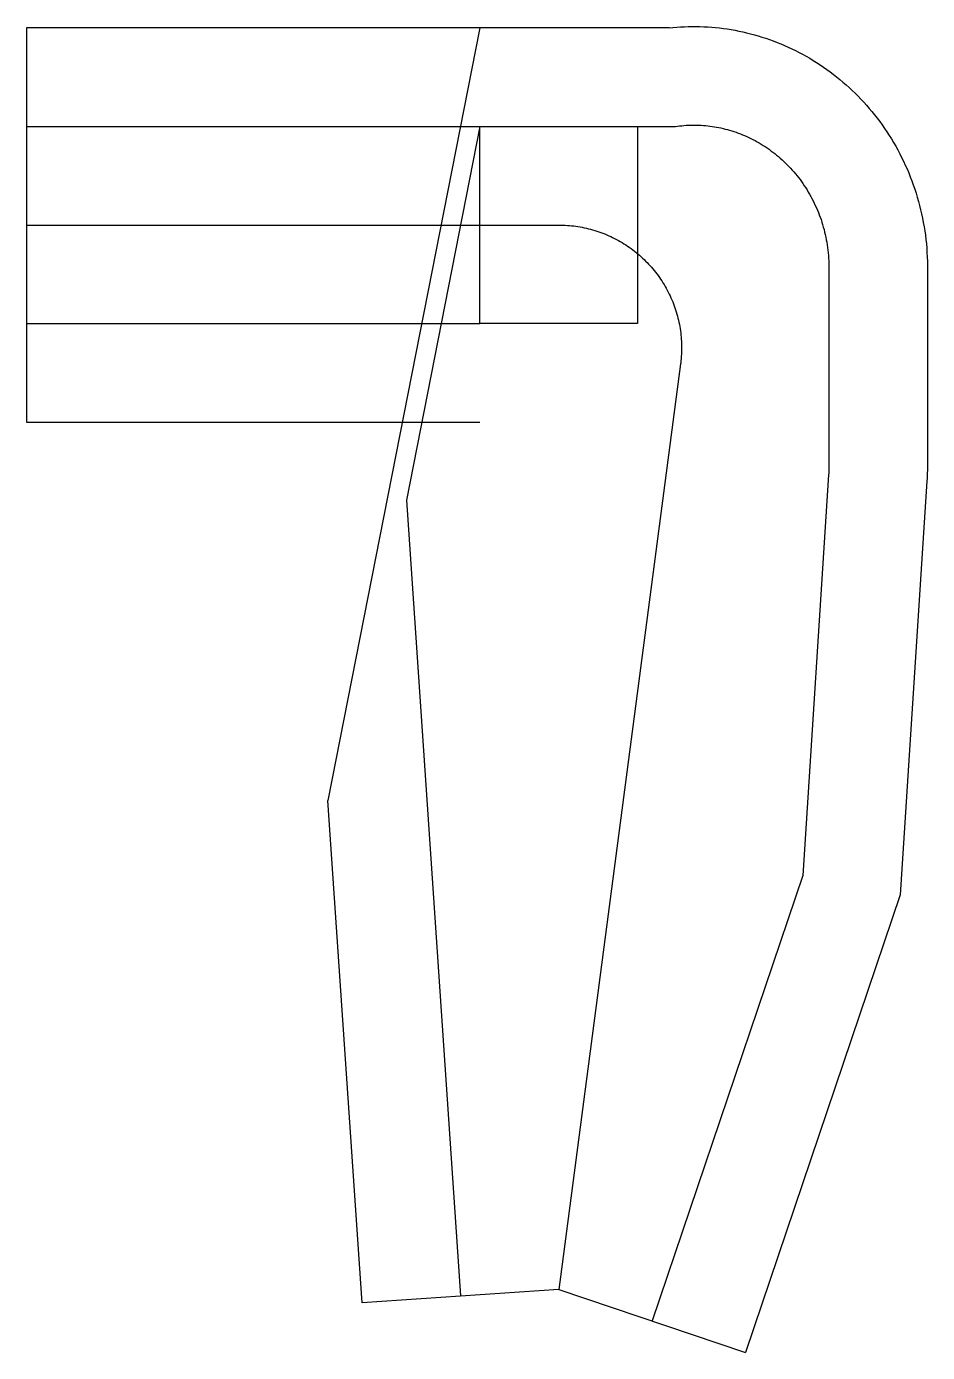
# Model space of a CAD drawing. Header units: metres. Extents: x -10000 to 6927, y -21186 to 3730.
import ezdxf

# ---------------------------------------------------------------- set-up
doc = ezdxf.new("R2010")
doc.units = ezdxf.units.M

msp = doc.modelspace()

# ---------------------------------------------------------------- linework, layer by layer
at = {"color": 1}
for p, q in [((-10000, 3704), (-10000, -3704)), ((2072, 3704), (-10000, 3704)), ((-1482, 3704), (-4336, -10814)), ((-10000, 1852), (2192, 1852)), ((-1482, 1852), (-2862, -5169)), ((5075, -805), (5075, -4509)), ((6927, -805), (6927, -4509)), ((-10000, -1852), (-1482, -1852)), ((-10000, -3704), (-1482, -3704)), ((5069, -4695), (4585, -12222)), ((6917, -4814), (6417, -12584)), ((-2862, -5169), (-1848, -20125)), ((-3696, -20251), (-4336, -10814)), ((4585, -12222), (1754, -20593)), ((6417, -12584), (3509, -21186)), ((0, -20000), (-3696, -20251)), ((0, -20000), (3509, -21186))]:
    msp.add_line(p, q, dxfattribs=at)
for points in [[(2072, 3704), (2144, 3712), (2216, 3718), (2288, 3723), (2361, 3727), (2434, 3729), (2507, 3730), (2580, 3730), (2653, 3729), (2726, 3726), (2799, 3723), (2873, 3717), (2946, 3711), (3019, 3703), (3093, 3694), (3166, 3684), (3239, 3672), (3312, 3659), (3385, 3645), (3458, 3630), (3530, 3613), (3602, 3595), (3675, 3575), (3746, 3555), (3818, 3533), (3889, 3510), (3960, 3485), (4031, 3459), (4101, 3432), (4171, 3404), (4241, 3375), (4310, 3344), (4378, 3312), (4446, 3278), (4514, 3244), (4581, 3208), (4648, 3171), (4714, 3133), (4779, 3094), (4844, 3053), (4908, 3011), (4972, 2968), (5035, 2924), (5097, 2879), (5158, 2833), (5219, 2785), (5279, 2737), (5338, 2687), (5397, 2636), (5454, 2584), (5511, 2531), (5567, 2477), (5622, 2422), (5676, 2366), (5729, 2309), (5782, 2251), (5833, 2192), (5883, 2132), (5933, 2071), (5981, 2009), (6029, 1946), (6075, 1882), (6120, 1817), (6164, 1752), (6207, 1685), (6249, 1618), (6290, 1550), (6330, 1481), (6368, 1412), (6406, 1341), (6442, 1270), (6477, 1198), (6511, 1126), (6543, 1053), (6574, 979), (6604, 904), (6633, 829), (6661, 754), (6687, 677), (6712, 600), (6736, 523), (6758, 445), (6779, 367), (6798, 288), (6817, 209), (6833, 129), (6849, 50), (6863, -31), (6876, -112), (6887, -193), (6897, -274), (6906, -355), (6913, -437), (6918, -519), (6923, -601), (6926, -684), (6927, -766), (6927, -805)], [(1482, -1852), (-1482, -1852), (-1482, 1852), (1482, 1852), (1482, -1852)], [(2192, 1852), (2231, 1858), (2271, 1863), (2311, 1867), (2351, 1871), (2391, 1874), (2431, 1876), (2472, 1877), (2512, 1878), (2553, 1878), (2594, 1878), (2635, 1877), (2676, 1875), (2717, 1872), (2758, 1868), (2799, 1864), (2840, 1859), (2881, 1854), (2923, 1847), (2964, 1840), (3005, 1832), (3046, 1824), (3087, 1815), (3128, 1804), (3169, 1794), (3210, 1782), (3251, 1770), (3291, 1757), (3332, 1743), (3372, 1729), (3412, 1713), (3452, 1697), (3492, 1681), (3532, 1663), (3571, 1645), (3610, 1626), (3649, 1606), (3688, 1586), (3726, 1565), (3764, 1543), (3802, 1521), (3839, 1497), (3877, 1473), (3914, 1449), (3950, 1423), (3986, 1397), (4022, 1370), (4057, 1343), (4092, 1315), (4127, 1286), (4161, 1257), (4195, 1227), (4228, 1196), (4261, 1164), (4293, 1132), (4325, 1100), (4356, 1066), (4387, 1032), (4417, 998), (4447, 963), (4476, 927), (4505, 891), (4533, 854), (4560, 816), (4587, 778), (4613, 739), (4639, 700), (4664, 661), (4688, 620), (4712, 580), (4735, 539), (4757, 497), (4779, 455), (4800, 412), (4820, 369), (4840, 325), (4859, 281), (4877, 237), (4894, 192), (4911, 147), (4927, 101), (4942, 55), (4956, 9), (4970, -38), (4983, -85), (4995, -132), (5006, -180), (5016, -227), (5026, -276), (5034, -324), (5042, -373), (5049, -422), (5056, -471), (5061, -520), (5065, -570), (5069, -620), (5072, -670), (5074, -720), (5075, -770), (5075, -805)], [(-10000, 0), (0, 0), (40, 0), (81, -1), (121, -3), (161, -6), (201, -9), (241, -13), (281, -17), (321, -22), (361, -28), (401, -35), (440, -42), (480, -50), (519, -59), (558, -69), (597, -79), (636, -89), (675, -101), (713, -113), (751, -126), (789, -139), (827, -153), (865, -168), (902, -183), (939, -200), (975, -216), (1012, -234), (1048, -252), (1084, -270), (1119, -289), (1154, -309), (1189, -330), (1223, -351), (1257, -372), (1291, -395), (1324, -417), (1357, -441), (1389, -465), (1421, -489), (1452, -514), (1484, -540), (1514, -566), (1544, -593), (1574, -620), (1603, -648), (1632, -676), (1660, -705), (1688, -734), (1715, -764), (1742, -794), (1768, -824), (1794, -856), (1819, -887), (1843, -919), (1867, -951), (1891, -984), (1913, -1017), (1936, -1051), (1957, -1085), (1978, -1119), (1999, -1154), (2019, -1189), (2038, -1224), (2056, -1260), (2074, -1296), (2092, -1333), (2108, -1369), (2124, -1406), (2140, -1443), (2155, -1481), (2169, -1519), (2182, -1557), (2195, -1595), (2207, -1633), (2219, -1672), (2229, -1711), (2239, -1750), (2249, -1789), (2258, -1828), (2266, -1868), (2273, -1907), (2280, -1947), (2285, -1987), (2291, -2027), (2295, -2067), (2299, -2107), (2302, -2147), (2305, -2187), (2307, -2227), (2308, -2268), (2308, -2308), (2308, -2348), (2307, -2388), (2305, -2429), (2302, -2469), (2299, -2509), (2295, -2549), (2291, -2589), (2288, -2609), (0, -20000)], [(5075, -4509), (5075, -4560), (5073, -4610), (5071, -4661), (5069, -4695)], [(6927, -4509), (6926, -4592), (6924, -4675), (6921, -4758), (6917, -4814)]]:
    msp.add_lwpolyline(points, dxfattribs=at)

doc.saveas('drawing.dxf')
